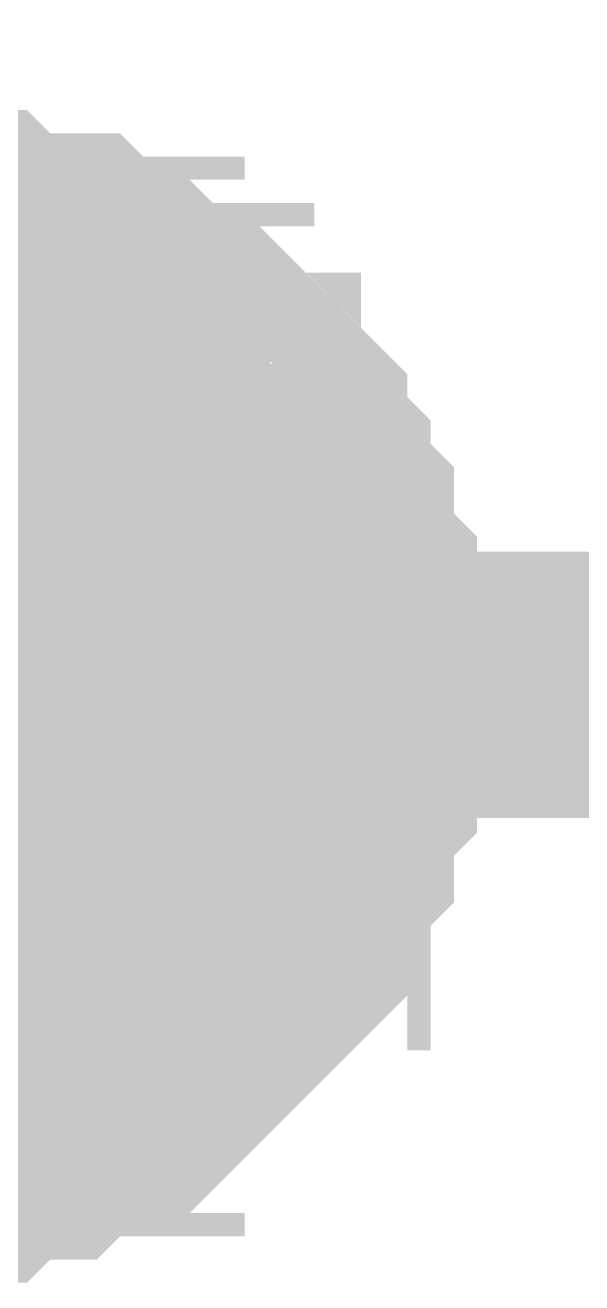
# Model space of a CAD drawing. Header units: inches. Extents: x 0 to 841, y 0 to 594.
# Drawn here: x 732.669 to 733.294, y 401.817 to 403.231 of the extents above; entities that cross this region are included whole.
import ezdxf

# ---------------------------------------------------------------- set-up
doc = ezdxf.new("R2010")
doc.units = ezdxf.units.IN
doc.layers.add('Sheet', color=255, linetype='Continuous')

msp = doc.modelspace()

# ---------------------------------------------------------------- linework, layer by layer
at = {"layer": 'Sheet'}
for points in [[(735.0127, 402.4891, 0.2997, 0.2997, 0), (732.5041, 402.4891, 0.2997, 0.2997, 0), (722.5221, 402.4891, 0.2997, 0.2997, 0), (712.5139, 402.4891, 0.2997, 0.2997, 0), (702.5057, 402.4891, 0.2997, 0.2997, 0), (692.5237, 402.4891, 0.2997, 0.2997, 0), (677.5245, 402.4891, 0.2997, 0.2997, 0), (677.5245, 407.48, 0.2997, 0.2997, 0), (670.0249, 407.48, 0.2997, 0.2997, 0)], [(732.5041, 402.9856, 0.2997, 0.2997, 0), (732.5302, 402.9856, 0.2997, 0.2997, 0), (732.5564, 402.9856, 0.2997, 0.2997, 0), (732.5825, 402.9856, 0.2997, 0.2997, 0), (732.6086, 402.9856, 0.2997, 0.2997, 0), (732.6348, 402.9594, 0.2997, 0.2997, 0), (732.6609, 402.9594, 0.2997, 0.2997, 0), (732.687, 402.9594, 0.2997, 0.2997, 0), (732.7131, 402.9594, 0.2997, 0.2997, 0), (732.7393, 402.9333, 0.2997, 0.2997, 0), (732.7654, 402.9333, 0.2997, 0.2997, 0), (732.7654, 402.9072, 0.2997, 0.2997, 0), (732.7915, 402.9072, 0.2997, 0.2997, 0), (732.8177, 402.881, 0.2997, 0.2997, 0), (732.8438, 402.881, 0.2997, 0.2997, 0), (732.8438, 402.8549, 0.2997, 0.2997, 0), (732.8699, 402.8549, 0.2997, 0.2997, 0), (732.8961, 402.8288, 0.2997, 0.2997, 0), (732.8961, 402.8027, 0.2997, 0.2997, 0), (732.9222, 402.8027, 0.2997, 0.2997, 0), (732.9483, 402.7765, 0.2997, 0.2997, 0), (732.9483, 402.7504, 0.2997, 0.2997, 0), (732.9745, 402.7243, 0.2997, 0.2997, 0), (732.9745, 402.6981, 0.2997, 0.2997, 0), (732.9745, 402.6981, 0.2997, 0.2997, 0), (733.0006, 402.672, 0.2997, 0.2997, 0), (733.0006, 402.6459, 0.2997, 0.2997, 0), (733.0006, 402.6197, 0.2997, 0.2997, 0), (733.0267, 402.5936, 0.2997, 0.2997, 0), (733.0267, 402.5675, 0.2997, 0.2997, 0), (733.0267, 402.5414, 0.2997, 0.2997, 0), (733.0267, 402.5152, 0.2997, 0.2997, 0), (733.0267, 402.4891, 0.2997, 0.2997, 0)], [(732.5041, 402.9856, 0.2997, 0.2997, 0), (732.5302, 402.9856, 0.2997, 0.2997, 0), (732.5564, 402.9856, 0.2997, 0.2997, 0), (732.5825, 402.9856, 0.2997, 0.2997, 0), (732.6086, 402.9856, 0.2997, 0.2997, 0), (732.6348, 402.9594, 0.2997, 0.2997, 0), (732.6609, 402.9594, 0.2997, 0.2997, 0), (732.687, 402.9594, 0.2997, 0.2997, 0), (732.7131, 402.9594, 0.2997, 0.2997, 0), (732.7393, 402.9333, 0.2997, 0.2997, 0), (732.7654, 402.9333, 0.2997, 0.2997, 0), (732.7654, 402.9072, 0.2997, 0.2997, 0), (732.7915, 402.9072, 0.2997, 0.2997, 0), (732.8177, 402.881, 0.2997, 0.2997, 0), (732.8438, 402.881, 0.2997, 0.2997, 0), (732.8438, 402.8549, 0.2997, 0.2997, 0), (732.8699, 402.8549, 0.2997, 0.2997, 0), (732.8961, 402.8288, 0.2997, 0.2997, 0), (732.8961, 402.8027, 0.2997, 0.2997, 0), (732.9222, 402.8027, 0.2997, 0.2997, 0), (732.9483, 402.7765, 0.2997, 0.2997, 0), (732.9483, 402.7504, 0.2997, 0.2997, 0), (732.9745, 402.7243, 0.2997, 0.2997, 0), (732.9745, 402.6981, 0.2997, 0.2997, 0), (732.9745, 402.6981, 0.2997, 0.2997, 0), (733.0006, 402.672, 0.2997, 0.2997, 0), (733.0006, 402.6459, 0.2997, 0.2997, 0), (733.0006, 402.6197, 0.2997, 0.2997, 0), (733.0267, 402.5936, 0.2997, 0.2997, 0), (733.0267, 402.5675, 0.2997, 0.2997, 0), (733.0267, 402.5414, 0.2997, 0.2997, 0), (733.0267, 402.5152, 0.2997, 0.2997, 0), (733.0267, 402.4891, 0.2997, 0.2997, 0)], [(732.5041, 402.9856, 0.2997, 0.2997, 0), (732.5302, 402.9856, 0.2997, 0.2997, 0), (732.5564, 402.9856, 0.2997, 0.2997, 0), (732.5825, 402.9856, 0.2997, 0.2997, 0), (732.6086, 402.9856, 0.2997, 0.2997, 0), (732.6348, 402.9594, 0.2997, 0.2997, 0), (732.6609, 402.9594, 0.2997, 0.2997, 0), (732.687, 402.9594, 0.2997, 0.2997, 0), (732.7131, 402.9594, 0.2997, 0.2997, 0), (732.7393, 402.9333, 0.2997, 0.2997, 0), (732.7654, 402.9333, 0.2997, 0.2997, 0), (732.7654, 402.9072, 0.2997, 0.2997, 0), (732.7915, 402.9072, 0.2997, 0.2997, 0), (732.8177, 402.881, 0.2997, 0.2997, 0), (732.8438, 402.881, 0.2997, 0.2997, 0), (732.8438, 402.8549, 0.2997, 0.2997, 0), (732.8699, 402.8549, 0.2997, 0.2997, 0), (732.8961, 402.8288, 0.2997, 0.2997, 0), (732.8961, 402.8027, 0.2997, 0.2997, 0), (732.9222, 402.8027, 0.2997, 0.2997, 0), (732.9483, 402.7765, 0.2997, 0.2997, 0), (732.9483, 402.7504, 0.2997, 0.2997, 0), (732.9745, 402.7243, 0.2997, 0.2997, 0), (732.9745, 402.6981, 0.2997, 0.2997, 0), (732.9745, 402.6981, 0.2997, 0.2997, 0), (733.0006, 402.672, 0.2997, 0.2997, 0), (733.0006, 402.6459, 0.2997, 0.2997, 0), (733.0006, 402.6197, 0.2997, 0.2997, 0), (733.0267, 402.5936, 0.2997, 0.2997, 0), (733.0267, 402.5675, 0.2997, 0.2997, 0), (733.0267, 402.5414, 0.2997, 0.2997, 0), (733.0267, 402.5152, 0.2997, 0.2997, 0), (733.0267, 402.4891, 0.2997, 0.2997, 0)], [(732.5041, 402.9856, 0.2997, 0.2997, 0), (732.5302, 402.9856, 0.2997, 0.2997, 0), (732.5564, 402.9856, 0.2997, 0.2997, 0), (732.5825, 402.9856, 0.2997, 0.2997, 0), (732.6086, 402.9856, 0.2997, 0.2997, 0), (732.6348, 402.9594, 0.2997, 0.2997, 0), (732.6609, 402.9594, 0.2997, 0.2997, 0), (732.687, 402.9594, 0.2997, 0.2997, 0), (732.7131, 402.9594, 0.2997, 0.2997, 0), (732.7393, 402.9333, 0.2997, 0.2997, 0), (732.7654, 402.9333, 0.2997, 0.2997, 0), (732.7654, 402.9072, 0.2997, 0.2997, 0), (732.7915, 402.9072, 0.2997, 0.2997, 0), (732.8177, 402.881, 0.2997, 0.2997, 0), (732.8438, 402.881, 0.2997, 0.2997, 0), (732.8438, 402.8549, 0.2997, 0.2997, 0), (732.8699, 402.8549, 0.2997, 0.2997, 0), (732.8961, 402.8288, 0.2997, 0.2997, 0), (732.8961, 402.8027, 0.2997, 0.2997, 0), (732.9222, 402.8027, 0.2997, 0.2997, 0), (732.9483, 402.7765, 0.2997, 0.2997, 0), (732.9483, 402.7504, 0.2997, 0.2997, 0), (732.9745, 402.7243, 0.2997, 0.2997, 0), (732.9745, 402.6981, 0.2997, 0.2997, 0), (732.9745, 402.6981, 0.2997, 0.2997, 0), (733.0006, 402.672, 0.2997, 0.2997, 0), (733.0006, 402.6459, 0.2997, 0.2997, 0), (733.0006, 402.6197, 0.2997, 0.2997, 0), (733.0267, 402.5936, 0.2997, 0.2997, 0), (733.0267, 402.5675, 0.2997, 0.2997, 0), (733.0267, 402.5414, 0.2997, 0.2997, 0), (733.0267, 402.5152, 0.2997, 0.2997, 0), (733.0267, 402.4891, 0.2997, 0.2997, 0)], [(732.5041, 402.9856, 0.2997, 0.2997, 0), (732.5302, 402.9856, 0.2997, 0.2997, 0), (732.5564, 402.9856, 0.2997, 0.2997, 0), (732.5825, 402.9856, 0.2997, 0.2997, 0), (732.6086, 402.9856, 0.2997, 0.2997, 0), (732.6348, 402.9594, 0.2997, 0.2997, 0), (732.6609, 402.9594, 0.2997, 0.2997, 0), (732.687, 402.9594, 0.2997, 0.2997, 0), (732.7131, 402.9594, 0.2997, 0.2997, 0), (732.7393, 402.9333, 0.2997, 0.2997, 0), (732.7654, 402.9333, 0.2997, 0.2997, 0), (732.7654, 402.9072, 0.2997, 0.2997, 0), (732.7915, 402.9072, 0.2997, 0.2997, 0), (732.8177, 402.881, 0.2997, 0.2997, 0), (732.8438, 402.881, 0.2997, 0.2997, 0), (732.8438, 402.8549, 0.2997, 0.2997, 0), (732.8699, 402.8549, 0.2997, 0.2997, 0), (732.8961, 402.8288, 0.2997, 0.2997, 0), (732.8961, 402.8027, 0.2997, 0.2997, 0), (732.9222, 402.8027, 0.2997, 0.2997, 0), (732.9483, 402.7765, 0.2997, 0.2997, 0), (732.9483, 402.7504, 0.2997, 0.2997, 0), (732.9745, 402.7243, 0.2997, 0.2997, 0), (732.9745, 402.6981, 0.2997, 0.2997, 0), (732.9745, 402.6981, 0.2997, 0.2997, 0), (733.0006, 402.672, 0.2997, 0.2997, 0), (733.0006, 402.6459, 0.2997, 0.2997, 0), (733.0006, 402.6197, 0.2997, 0.2997, 0), (733.0267, 402.5936, 0.2997, 0.2997, 0), (733.0267, 402.5675, 0.2997, 0.2997, 0), (733.0267, 402.5414, 0.2997, 0.2997, 0), (733.0267, 402.5152, 0.2997, 0.2997, 0), (733.0267, 402.4891, 0.2997, 0.2997, 0)], [(732.6086, 402.9856, 0.0991, 0.0991, 0), (732.6348, 402.9594, 0.0991, 0.0991, 0), (732.6609, 402.9594, 0.0991, 0.0991, 0), (732.687, 402.9594, 0.0991, 0.0991, 0), (732.7131, 402.9594, 0.0991, 0.0991, 0), (732.7393, 402.9333, 0.0991, 0.0991, 0), (732.7654, 402.9333, 0.0991, 0.0991, 0), (732.7654, 402.9072, 0.0991, 0.0991, 0), (732.7915, 402.9072, 0.0991, 0.0991, 0), (732.8177, 402.881, 0.0991, 0.0991, 0), (732.8438, 402.881, 0.0991, 0.0991, 0), (732.8438, 402.8549, 0.0991, 0.0991, 0), (732.8699, 402.8549, 0.0991, 0.0991, 0), (732.8961, 402.8288, 0.0991, 0.0991, 0), (732.8961, 402.8027, 0.0991, 0.0991, 0), (732.9222, 402.8027, 0.0991, 0.0991, 0), (732.9483, 402.7765, 0.0991, 0.0991, 0), (732.9483, 402.7504, 0.0991, 0.0991, 0), (732.9745, 402.7243, 0.0991, 0.0991, 0), (732.9745, 402.6981, 0.0991, 0.0991, 0), (732.9745, 402.6981, 0.0991, 0.0991, 0), (733.0006, 402.672, 0.0991, 0.0991, 0), (733.0006, 402.6459, 0.0991, 0.0991, 0), (733.0006, 402.6197, 0.0991, 0.0991, 0), (733.0267, 402.5936, 0.0991, 0.0991, 0), (733.0267, 402.5675, 0.0991, 0.0991, 0), (733.0267, 402.5414, 0.0991, 0.0991, 0), (733.0267, 402.5152, 0.0991, 0.0991, 0), (733.0267, 402.4891, 0.0991, 0.0991, 0)], [(732.6086, 402.9856, 0.0991, 0.0991, 0), (732.6348, 402.9594, 0.0991, 0.0991, 0), (732.6609, 402.9594, 0.0991, 0.0991, 0), (732.687, 402.9594, 0.0991, 0.0991, 0), (732.7131, 402.9594, 0.0991, 0.0991, 0), (732.7393, 402.9333, 0.0991, 0.0991, 0), (732.7654, 402.9333, 0.0991, 0.0991, 0), (732.7654, 402.9072, 0.0991, 0.0991, 0), (732.7915, 402.9072, 0.0991, 0.0991, 0), (732.8177, 402.881, 0.0991, 0.0991, 0), (732.8438, 402.881, 0.0991, 0.0991, 0), (732.8438, 402.8549, 0.0991, 0.0991, 0), (732.8699, 402.8549, 0.0991, 0.0991, 0), (732.8961, 402.8288, 0.0991, 0.0991, 0), (732.8961, 402.8027, 0.0991, 0.0991, 0), (732.9222, 402.8027, 0.0991, 0.0991, 0), (732.9483, 402.7765, 0.0991, 0.0991, 0), (732.9483, 402.7504, 0.0991, 0.0991, 0), (732.9745, 402.7243, 0.0991, 0.0991, 0), (732.9745, 402.6981, 0.0991, 0.0991, 0), (732.9745, 402.6981, 0.0991, 0.0991, 0), (733.0006, 402.672, 0.0991, 0.0991, 0), (733.0006, 402.6459, 0.0991, 0.0991, 0), (733.0006, 402.6197, 0.0991, 0.0991, 0), (733.0267, 402.5936, 0.0991, 0.0991, 0), (733.0267, 402.5675, 0.0991, 0.0991, 0), (733.0267, 402.5414, 0.0991, 0.0991, 0), (733.0267, 402.5152, 0.0991, 0.0991, 0), (733.0267, 402.4891, 0.0991, 0.0991, 0)], [(732.6086, 402.9856, 0.0991, 0.0991, 0), (732.6348, 402.9594, 0.0991, 0.0991, 0), (732.6609, 402.9594, 0.0991, 0.0991, 0), (732.687, 402.9594, 0.0991, 0.0991, 0), (732.7131, 402.9594, 0.0991, 0.0991, 0), (732.7393, 402.9333, 0.0991, 0.0991, 0), (732.7654, 402.9333, 0.0991, 0.0991, 0), (732.7654, 402.9072, 0.0991, 0.0991, 0), (732.7915, 402.9072, 0.0991, 0.0991, 0), (732.8177, 402.881, 0.0991, 0.0991, 0), (732.8438, 402.881, 0.0991, 0.0991, 0), (732.8438, 402.8549, 0.0991, 0.0991, 0), (732.8699, 402.8549, 0.0991, 0.0991, 0), (732.8961, 402.8288, 0.0991, 0.0991, 0), (732.8961, 402.8027, 0.0991, 0.0991, 0), (732.9222, 402.8027, 0.0991, 0.0991, 0), (732.9483, 402.7765, 0.0991, 0.0991, 0), (732.9483, 402.7504, 0.0991, 0.0991, 0), (732.9745, 402.7243, 0.0991, 0.0991, 0), (732.9745, 402.6981, 0.0991, 0.0991, 0), (732.9745, 402.6981, 0.0991, 0.0991, 0), (733.0006, 402.672, 0.0991, 0.0991, 0), (733.0006, 402.6459, 0.0991, 0.0991, 0), (733.0006, 402.6197, 0.0991, 0.0991, 0), (733.0267, 402.5936, 0.0991, 0.0991, 0), (733.0267, 402.5675, 0.0991, 0.0991, 0), (733.0267, 402.5414, 0.0991, 0.0991, 0), (733.0267, 402.5152, 0.0991, 0.0991, 0), (733.0267, 402.4891, 0.0991, 0.0991, 0)], [(732.6086, 402.9856, 0.0991, 0.0991, 0), (732.6348, 402.9594, 0.0991, 0.0991, 0), (732.6609, 402.9594, 0.0991, 0.0991, 0), (732.687, 402.9594, 0.0991, 0.0991, 0), (732.7131, 402.9594, 0.0991, 0.0991, 0), (732.7393, 402.9333, 0.0991, 0.0991, 0), (732.7654, 402.9333, 0.0991, 0.0991, 0), (732.7654, 402.9072, 0.0991, 0.0991, 0), (732.7915, 402.9072, 0.0991, 0.0991, 0), (732.8177, 402.881, 0.0991, 0.0991, 0), (732.8438, 402.881, 0.0991, 0.0991, 0), (732.8438, 402.8549, 0.0991, 0.0991, 0), (732.8699, 402.8549, 0.0991, 0.0991, 0), (732.8961, 402.8288, 0.0991, 0.0991, 0), (732.8961, 402.8027, 0.0991, 0.0991, 0), (732.9222, 402.8027, 0.0991, 0.0991, 0), (732.9483, 402.7765, 0.0991, 0.0991, 0), (732.9483, 402.7504, 0.0991, 0.0991, 0), (732.9745, 402.7243, 0.0991, 0.0991, 0), (732.9745, 402.6981, 0.0991, 0.0991, 0), (732.9745, 402.6981, 0.0991, 0.0991, 0), (733.0006, 402.672, 0.0991, 0.0991, 0), (733.0006, 402.6459, 0.0991, 0.0991, 0), (733.0006, 402.6197, 0.0991, 0.0991, 0), (733.0267, 402.5936, 0.0991, 0.0991, 0), (733.0267, 402.5675, 0.0991, 0.0991, 0), (733.0267, 402.5414, 0.0991, 0.0991, 0), (733.0267, 402.5152, 0.0991, 0.0991, 0), (733.0267, 402.4891, 0.0991, 0.0991, 0)], [(732.6086, 402.9856, 0.0991, 0.0991, 0), (732.6348, 402.9594, 0.0991, 0.0991, 0), (732.6609, 402.9594, 0.0991, 0.0991, 0), (732.687, 402.9594, 0.0991, 0.0991, 0), (732.7131, 402.9594, 0.0991, 0.0991, 0), (732.7393, 402.9333, 0.0991, 0.0991, 0), (732.7654, 402.9333, 0.0991, 0.0991, 0), (732.7654, 402.9072, 0.0991, 0.0991, 0), (732.7915, 402.9072, 0.0991, 0.0991, 0), (732.8177, 402.881, 0.0991, 0.0991, 0), (732.8438, 402.881, 0.0991, 0.0991, 0), (732.8438, 402.8549, 0.0991, 0.0991, 0), (732.8699, 402.8549, 0.0991, 0.0991, 0), (732.8961, 402.8288, 0.0991, 0.0991, 0), (732.8961, 402.8027, 0.0991, 0.0991, 0), (732.9222, 402.8027, 0.0991, 0.0991, 0), (732.9483, 402.7765, 0.0991, 0.0991, 0), (732.9483, 402.7504, 0.0991, 0.0991, 0), (732.9745, 402.7243, 0.0991, 0.0991, 0), (732.9745, 402.6981, 0.0991, 0.0991, 0), (732.9745, 402.6981, 0.0991, 0.0991, 0), (733.0006, 402.672, 0.0991, 0.0991, 0), (733.0006, 402.6459, 0.0991, 0.0991, 0), (733.0006, 402.6197, 0.0991, 0.0991, 0), (733.0267, 402.5936, 0.0991, 0.0991, 0), (733.0267, 402.5675, 0.0991, 0.0991, 0), (733.0267, 402.5414, 0.0991, 0.0991, 0), (733.0267, 402.5152, 0.0991, 0.0991, 0), (733.0267, 402.4891, 0.0991, 0.0991, 0)], [(733.0267, 402.4891, 0.2997, 0.2997, 0), (733.0267, 402.463, 0.2997, 0.2997, 0), (733.0267, 402.4368, 0.2997, 0.2997, 0), (733.0267, 402.4107, 0.2997, 0.2997, 0), (733.0267, 402.3846, 0.2997, 0.2997, 0), (733.0006, 402.3584, 0.2997, 0.2997, 0), (733.0006, 402.3323, 0.2997, 0.2997, 0), (733.0006, 402.3062, 0.2997, 0.2997, 0), (732.9745, 402.28, 0.2997, 0.2997, 0), (732.9745, 402.2539, 0.2997, 0.2997, 0), (732.9745, 402.2278, 0.2997, 0.2997, 0), (732.9483, 402.2278, 0.2997, 0.2997, 0), (732.9483, 402.2017, 0.2997, 0.2997, 0), (732.9222, 402.1755, 0.2997, 0.2997, 0), (732.8961, 402.1494, 0.2997, 0.2997, 0), (732.8961, 402.1494, 0.2997, 0.2997, 0), (732.8699, 402.1233, 0.2997, 0.2997, 0), (732.8438, 402.0971, 0.2997, 0.2997, 0), (732.8438, 402.0971, 0.2997, 0.2997, 0), (732.8177, 402.071, 0.2997, 0.2997, 0), (732.7915, 402.0449, 0.2997, 0.2997, 0), (732.7654, 402.0449, 0.2997, 0.2997, 0), (732.7654, 402.0187, 0.2997, 0.2997, 0), (732.7393, 402.0187, 0.2997, 0.2997, 0), (732.7131, 402.0187, 0.2997, 0.2997, 0), (732.687, 401.9926, 0.2997, 0.2997, 0), (732.6609, 401.9926, 0.2997, 0.2997, 0), (732.6348, 401.9926, 0.2997, 0.2997, 0), (732.6086, 401.9665, 0.2997, 0.2997, 0), (732.5825, 401.9665, 0.2997, 0.2997, 0), (732.5564, 401.9665, 0.2997, 0.2997, 0), (732.5302, 401.9665, 0.2997, 0.2997, 0), (732.5041, 401.9665, 0.2997, 0.2997, 0)], [(733.0267, 402.4891, 0.2997, 0.2997, 0), (733.0267, 402.463, 0.2997, 0.2997, 0), (733.0267, 402.4368, 0.2997, 0.2997, 0), (733.0267, 402.4107, 0.2997, 0.2997, 0), (733.0267, 402.3846, 0.2997, 0.2997, 0), (733.0006, 402.3584, 0.2997, 0.2997, 0), (733.0006, 402.3323, 0.2997, 0.2997, 0), (733.0006, 402.3062, 0.2997, 0.2997, 0), (732.9745, 402.28, 0.2997, 0.2997, 0), (732.9745, 402.2539, 0.2997, 0.2997, 0), (732.9745, 402.2278, 0.2997, 0.2997, 0), (732.9483, 402.2278, 0.2997, 0.2997, 0), (732.9483, 402.2017, 0.2997, 0.2997, 0), (732.9222, 402.1755, 0.2997, 0.2997, 0), (732.8961, 402.1494, 0.2997, 0.2997, 0), (732.8961, 402.1494, 0.2997, 0.2997, 0), (732.8699, 402.1233, 0.2997, 0.2997, 0), (732.8438, 402.0971, 0.2997, 0.2997, 0), (732.8438, 402.0971, 0.2997, 0.2997, 0), (732.8177, 402.071, 0.2997, 0.2997, 0), (732.7915, 402.0449, 0.2997, 0.2997, 0), (732.7654, 402.0449, 0.2997, 0.2997, 0), (732.7654, 402.0187, 0.2997, 0.2997, 0), (732.7393, 402.0187, 0.2997, 0.2997, 0), (732.7131, 402.0187, 0.2997, 0.2997, 0), (732.687, 401.9926, 0.2997, 0.2997, 0), (732.6609, 401.9926, 0.2997, 0.2997, 0), (732.6348, 401.9926, 0.2997, 0.2997, 0), (732.6086, 401.9665, 0.2997, 0.2997, 0), (732.5825, 401.9665, 0.2997, 0.2997, 0), (732.5564, 401.9665, 0.2997, 0.2997, 0), (732.5302, 401.9665, 0.2997, 0.2997, 0), (732.5041, 401.9665, 0.2997, 0.2997, 0)], [(733.0267, 402.4891, 0.2997, 0.2997, 0), (733.0267, 402.463, 0.2997, 0.2997, 0), (733.0267, 402.4368, 0.2997, 0.2997, 0), (733.0267, 402.4107, 0.2997, 0.2997, 0), (733.0267, 402.3846, 0.2997, 0.2997, 0), (733.0006, 402.3584, 0.2997, 0.2997, 0), (733.0006, 402.3323, 0.2997, 0.2997, 0), (733.0006, 402.3062, 0.2997, 0.2997, 0), (732.9745, 402.28, 0.2997, 0.2997, 0), (732.9745, 402.2539, 0.2997, 0.2997, 0), (732.9745, 402.2278, 0.2997, 0.2997, 0), (732.9483, 402.2278, 0.2997, 0.2997, 0), (732.9483, 402.2017, 0.2997, 0.2997, 0), (732.9222, 402.1755, 0.2997, 0.2997, 0), (732.8961, 402.1494, 0.2997, 0.2997, 0), (732.8961, 402.1494, 0.2997, 0.2997, 0), (732.8699, 402.1233, 0.2997, 0.2997, 0), (732.8438, 402.0971, 0.2997, 0.2997, 0), (732.8438, 402.0971, 0.2997, 0.2997, 0), (732.8177, 402.071, 0.2997, 0.2997, 0), (732.7915, 402.0449, 0.2997, 0.2997, 0), (732.7654, 402.0449, 0.2997, 0.2997, 0), (732.7654, 402.0187, 0.2997, 0.2997, 0), (732.7393, 402.0187, 0.2997, 0.2997, 0), (732.7131, 402.0187, 0.2997, 0.2997, 0), (732.687, 401.9926, 0.2997, 0.2997, 0), (732.6609, 401.9926, 0.2997, 0.2997, 0), (732.6348, 401.9926, 0.2997, 0.2997, 0), (732.6086, 401.9665, 0.2997, 0.2997, 0), (732.5825, 401.9665, 0.2997, 0.2997, 0), (732.5564, 401.9665, 0.2997, 0.2997, 0), (732.5302, 401.9665, 0.2997, 0.2997, 0), (732.5041, 401.9665, 0.2997, 0.2997, 0)], [(733.0267, 402.4891, 0.2997, 0.2997, 0), (733.0267, 402.463, 0.2997, 0.2997, 0), (733.0267, 402.4368, 0.2997, 0.2997, 0), (733.0267, 402.4107, 0.2997, 0.2997, 0), (733.0267, 402.3846, 0.2997, 0.2997, 0), (733.0006, 402.3584, 0.2997, 0.2997, 0), (733.0006, 402.3323, 0.2997, 0.2997, 0), (733.0006, 402.3062, 0.2997, 0.2997, 0), (732.9745, 402.28, 0.2997, 0.2997, 0), (732.9745, 402.2539, 0.2997, 0.2997, 0), (732.9745, 402.2278, 0.2997, 0.2997, 0), (732.9483, 402.2278, 0.2997, 0.2997, 0), (732.9483, 402.2017, 0.2997, 0.2997, 0), (732.9222, 402.1755, 0.2997, 0.2997, 0), (732.8961, 402.1494, 0.2997, 0.2997, 0), (732.8961, 402.1494, 0.2997, 0.2997, 0), (732.8699, 402.1233, 0.2997, 0.2997, 0), (732.8438, 402.0971, 0.2997, 0.2997, 0), (732.8438, 402.0971, 0.2997, 0.2997, 0), (732.8177, 402.071, 0.2997, 0.2997, 0), (732.7915, 402.0449, 0.2997, 0.2997, 0), (732.7654, 402.0449, 0.2997, 0.2997, 0), (732.7654, 402.0187, 0.2997, 0.2997, 0), (732.7393, 402.0187, 0.2997, 0.2997, 0), (732.7131, 402.0187, 0.2997, 0.2997, 0), (732.687, 401.9926, 0.2997, 0.2997, 0), (732.6609, 401.9926, 0.2997, 0.2997, 0), (732.6348, 401.9926, 0.2997, 0.2997, 0), (732.6086, 401.9665, 0.2997, 0.2997, 0), (732.5825, 401.9665, 0.2997, 0.2997, 0), (732.5564, 401.9665, 0.2997, 0.2997, 0), (732.5302, 401.9665, 0.2997, 0.2997, 0), (732.5041, 401.9665, 0.2997, 0.2997, 0)], [(733.0267, 402.4891, 0.2997, 0.2997, 0), (733.0267, 402.463, 0.2997, 0.2997, 0), (733.0267, 402.4368, 0.2997, 0.2997, 0), (733.0267, 402.4107, 0.2997, 0.2997, 0), (733.0267, 402.3846, 0.2997, 0.2997, 0), (733.0006, 402.3584, 0.2997, 0.2997, 0), (733.0006, 402.3323, 0.2997, 0.2997, 0), (733.0006, 402.3062, 0.2997, 0.2997, 0), (732.9745, 402.28, 0.2997, 0.2997, 0), (732.9745, 402.2539, 0.2997, 0.2997, 0), (732.9745, 402.2278, 0.2997, 0.2997, 0), (732.9483, 402.2278, 0.2997, 0.2997, 0), (732.9483, 402.2017, 0.2997, 0.2997, 0), (732.9222, 402.1755, 0.2997, 0.2997, 0), (732.8961, 402.1494, 0.2997, 0.2997, 0), (732.8961, 402.1494, 0.2997, 0.2997, 0), (732.8699, 402.1233, 0.2997, 0.2997, 0), (732.8438, 402.0971, 0.2997, 0.2997, 0), (732.8438, 402.0971, 0.2997, 0.2997, 0), (732.8177, 402.071, 0.2997, 0.2997, 0), (732.7915, 402.0449, 0.2997, 0.2997, 0), (732.7654, 402.0449, 0.2997, 0.2997, 0), (732.7654, 402.0187, 0.2997, 0.2997, 0), (732.7393, 402.0187, 0.2997, 0.2997, 0), (732.7131, 402.0187, 0.2997, 0.2997, 0), (732.687, 401.9926, 0.2997, 0.2997, 0), (732.6609, 401.9926, 0.2997, 0.2997, 0), (732.6348, 401.9926, 0.2997, 0.2997, 0), (732.6086, 401.9665, 0.2997, 0.2997, 0), (732.5825, 401.9665, 0.2997, 0.2997, 0), (732.5564, 401.9665, 0.2997, 0.2997, 0), (732.5302, 401.9665, 0.2997, 0.2997, 0), (732.5041, 401.9665, 0.2997, 0.2997, 0)], [(733.0267, 402.4891, 0.2997, 0.2997, 0), (733.0267, 402.4891, 0.2997, 0.2997, 0), (733.0267, 402.4891, 0.2997, 0.2997, 0), (733.0267, 402.4891, 0.2997, 0.2997, 0), (733.0267, 402.4891, 0.2997, 0.2997, 0), (733.0267, 402.4891, 0.2997, 0.2997, 0), (733.0267, 402.4891, 0.2997, 0.2997, 0), (733.0267, 402.4891, 0.2997, 0.2997, 0), (733.0267, 402.4891, 0.2997, 0.2997, 0), (733.0267, 402.4891, 0.2997, 0.2997, 0), (733.0267, 402.4891, 0.2997, 0.2997, 0), (733.0267, 402.4891, 0.2997, 0.2997, 0), (733.0267, 402.4891, 0.2997, 0.2997, 0), (733.0267, 402.4891, 0.2997, 0.2997, 0), (733.0267, 402.4891, 0.2997, 0.2997, 0), (733.0267, 402.4891, 0.2997, 0.2997, 0), (733.0267, 402.4891, 0.2997, 0.2997, 0), (733.0267, 402.4891, 0.2997, 0.2997, 0), (733.0267, 402.4891, 0.2997, 0.2997, 0), (733.0267, 402.4891, 0.2997, 0.2997, 0), (733.0267, 402.4891, 0.2997, 0.2997, 0), (733.0267, 402.4891, 0.2997, 0.2997, 0), (733.0267, 402.4891, 0.2997, 0.2997, 0), (733.0267, 402.4891, 0.2997, 0.2997, 0), (733.0267, 402.4891, 0.2997, 0.2997, 0), (733.0267, 402.4891, 0.2997, 0.2997, 0), (733.0267, 402.4891, 0.2997, 0.2997, 0), (733.0267, 402.4891, 0.2997, 0.2997, 0), (733.0267, 402.4891, 0.2997, 0.2997, 0), (733.0267, 402.4891, 0.2997, 0.2997, 0), (733.0267, 402.4891, 0.2997, 0.2997, 0), (733.0267, 402.4891, 0.2997, 0.2997, 0), (733.0267, 402.4891, 0.2997, 0.2997, 0)], [(733.0267, 402.4891, 0.2997, 0.2997, 0), (733.0267, 402.4891, 0.2997, 0.2997, 0)], [(733.0267, 402.4891, 0.2997, 0.2997, 0), (733.0267, 402.4891, 0.2997, 0.2997, 0), (733.0267, 402.4891, 0.2997, 0.2997, 0), (733.0267, 402.4891, 0.2997, 0.2997, 0), (733.0267, 402.4891, 0.2997, 0.2997, 0), (733.0267, 402.4891, 0.2997, 0.2997, 0), (733.0267, 402.4891, 0.2997, 0.2997, 0), (733.0267, 402.4891, 0.2997, 0.2997, 0), (733.0267, 402.4891, 0.2997, 0.2997, 0), (733.0267, 402.4891, 0.2997, 0.2997, 0), (733.0267, 402.4891, 0.2997, 0.2997, 0), (733.0267, 402.4891, 0.2997, 0.2997, 0), (733.0267, 402.4891, 0.2997, 0.2997, 0), (733.0267, 402.4891, 0.2997, 0.2997, 0), (733.0267, 402.4891, 0.2997, 0.2997, 0), (733.0267, 402.4891, 0.2997, 0.2997, 0), (733.0267, 402.4891, 0.2997, 0.2997, 0), (733.0267, 402.4891, 0.2997, 0.2997, 0), (733.0267, 402.4891, 0.2997, 0.2997, 0), (733.0267, 402.4891, 0.2997, 0.2997, 0), (733.0267, 402.4891, 0.2997, 0.2997, 0), (733.0267, 402.4891, 0.2997, 0.2997, 0), (733.0267, 402.4891, 0.2997, 0.2997, 0), (733.0267, 402.4891, 0.2997, 0.2997, 0), (733.0267, 402.4891, 0.2997, 0.2997, 0), (733.0267, 402.4891, 0.2997, 0.2997, 0), (733.0267, 402.4891, 0.2997, 0.2997, 0), (733.0267, 402.4891, 0.2997, 0.2997, 0), (733.0267, 402.4891, 0.2997, 0.2997, 0), (733.0267, 402.4891, 0.2997, 0.2997, 0), (733.0267, 402.4891, 0.2997, 0.2997, 0), (733.0267, 402.4891, 0.2997, 0.2997, 0), (733.0267, 402.4891, 0.2997, 0.2997, 0)], [(733.0267, 402.4891, 0.2997, 0.2997, 0), (733.0267, 402.4891, 0.2997, 0.2997, 0)], [(733.0267, 402.4891, 0.2997, 0.2997, 0), (733.0267, 402.4891, 0.2997, 0.2997, 0), (733.0267, 402.4891, 0.2997, 0.2997, 0), (733.0267, 402.4891, 0.2997, 0.2997, 0), (733.0267, 402.4891, 0.2997, 0.2997, 0), (733.0267, 402.4891, 0.2997, 0.2997, 0), (733.0267, 402.4891, 0.2997, 0.2997, 0), (733.0267, 402.4891, 0.2997, 0.2997, 0), (733.0267, 402.4891, 0.2997, 0.2997, 0), (733.0267, 402.4891, 0.2997, 0.2997, 0), (733.0267, 402.4891, 0.2997, 0.2997, 0), (733.0267, 402.4891, 0.2997, 0.2997, 0), (733.0267, 402.4891, 0.2997, 0.2997, 0), (733.0267, 402.4891, 0.2997, 0.2997, 0), (733.0267, 402.4891, 0.2997, 0.2997, 0), (733.0267, 402.4891, 0.2997, 0.2997, 0), (733.0267, 402.4891, 0.2997, 0.2997, 0), (733.0267, 402.4891, 0.2997, 0.2997, 0), (733.0267, 402.4891, 0.2997, 0.2997, 0), (733.0267, 402.4891, 0.2997, 0.2997, 0), (733.0267, 402.4891, 0.2997, 0.2997, 0), (733.0267, 402.4891, 0.2997, 0.2997, 0), (733.0267, 402.4891, 0.2997, 0.2997, 0), (733.0267, 402.4891, 0.2997, 0.2997, 0), (733.0267, 402.4891, 0.2997, 0.2997, 0), (733.0267, 402.4891, 0.2997, 0.2997, 0), (733.0267, 402.4891, 0.2997, 0.2997, 0), (733.0267, 402.4891, 0.2997, 0.2997, 0), (733.0267, 402.4891, 0.2997, 0.2997, 0), (733.0267, 402.4891, 0.2997, 0.2997, 0), (733.0267, 402.4891, 0.2997, 0.2997, 0), (733.0267, 402.4891, 0.2997, 0.2997, 0), (733.0267, 402.4891, 0.2997, 0.2997, 0)], [(733.0267, 402.4891, 0.2997, 0.2997, 0), (733.0267, 402.4891, 0.2997, 0.2997, 0)], [(733.0267, 402.4891, 0.2997, 0.2997, 0), (733.0267, 402.4891, 0.2997, 0.2997, 0), (733.0267, 402.4891, 0.2997, 0.2997, 0), (733.0267, 402.4891, 0.2997, 0.2997, 0), (733.0267, 402.4891, 0.2997, 0.2997, 0), (733.0267, 402.4891, 0.2997, 0.2997, 0), (733.0267, 402.4891, 0.2997, 0.2997, 0), (733.0267, 402.4891, 0.2997, 0.2997, 0), (733.0267, 402.4891, 0.2997, 0.2997, 0), (733.0267, 402.4891, 0.2997, 0.2997, 0), (733.0267, 402.4891, 0.2997, 0.2997, 0), (733.0267, 402.4891, 0.2997, 0.2997, 0), (733.0267, 402.4891, 0.2997, 0.2997, 0), (733.0267, 402.4891, 0.2997, 0.2997, 0), (733.0267, 402.4891, 0.2997, 0.2997, 0), (733.0267, 402.4891, 0.2997, 0.2997, 0), (733.0267, 402.4891, 0.2997, 0.2997, 0), (733.0267, 402.4891, 0.2997, 0.2997, 0), (733.0267, 402.4891, 0.2997, 0.2997, 0), (733.0267, 402.4891, 0.2997, 0.2997, 0), (733.0267, 402.4891, 0.2997, 0.2997, 0), (733.0267, 402.4891, 0.2997, 0.2997, 0), (733.0267, 402.4891, 0.2997, 0.2997, 0), (733.0267, 402.4891, 0.2997, 0.2997, 0), (733.0267, 402.4891, 0.2997, 0.2997, 0), (733.0267, 402.4891, 0.2997, 0.2997, 0), (733.0267, 402.4891, 0.2997, 0.2997, 0), (733.0267, 402.4891, 0.2997, 0.2997, 0), (733.0267, 402.4891, 0.2997, 0.2997, 0), (733.0267, 402.4891, 0.2997, 0.2997, 0), (733.0267, 402.4891, 0.2997, 0.2997, 0), (733.0267, 402.4891, 0.2997, 0.2997, 0), (733.0267, 402.4891, 0.2997, 0.2997, 0)], [(733.0267, 402.4891, 0.2997, 0.2997, 0), (733.0267, 402.4891, 0.2997, 0.2997, 0)], [(733.0267, 402.4891, 0.2997, 0.2997, 0), (733.0267, 402.4891, 0.2997, 0.2997, 0), (733.0267, 402.4891, 0.2997, 0.2997, 0), (733.0267, 402.4891, 0.2997, 0.2997, 0), (733.0267, 402.4891, 0.2997, 0.2997, 0), (733.0267, 402.4891, 0.2997, 0.2997, 0), (733.0267, 402.4891, 0.2997, 0.2997, 0), (733.0267, 402.4891, 0.2997, 0.2997, 0), (733.0267, 402.4891, 0.2997, 0.2997, 0), (733.0267, 402.4891, 0.2997, 0.2997, 0), (733.0267, 402.4891, 0.2997, 0.2997, 0), (733.0267, 402.4891, 0.2997, 0.2997, 0), (733.0267, 402.4891, 0.2997, 0.2997, 0), (733.0267, 402.4891, 0.2997, 0.2997, 0), (733.0267, 402.4891, 0.2997, 0.2997, 0), (733.0267, 402.4891, 0.2997, 0.2997, 0), (733.0267, 402.4891, 0.2997, 0.2997, 0), (733.0267, 402.4891, 0.2997, 0.2997, 0), (733.0267, 402.4891, 0.2997, 0.2997, 0), (733.0267, 402.4891, 0.2997, 0.2997, 0), (733.0267, 402.4891, 0.2997, 0.2997, 0), (733.0267, 402.4891, 0.2997, 0.2997, 0), (733.0267, 402.4891, 0.2997, 0.2997, 0), (733.0267, 402.4891, 0.2997, 0.2997, 0), (733.0267, 402.4891, 0.2997, 0.2997, 0), (733.0267, 402.4891, 0.2997, 0.2997, 0), (733.0267, 402.4891, 0.2997, 0.2997, 0), (733.0267, 402.4891, 0.2997, 0.2997, 0), (733.0267, 402.4891, 0.2997, 0.2997, 0), (733.0267, 402.4891, 0.2997, 0.2997, 0), (733.0267, 402.4891, 0.2997, 0.2997, 0), (733.0267, 402.4891, 0.2997, 0.2997, 0), (733.0267, 402.4891, 0.2997, 0.2997, 0)], [(733.0267, 402.4891, 0.2997, 0.2997, 0), (733.0267, 402.4891, 0.2997, 0.2997, 0)], [(733.0267, 402.4891, 0.0991, 0.0991, 0), (733.0267, 402.463, 0.0991, 0.0991, 0), (733.0267, 402.4368, 0.0991, 0.0991, 0), (733.0267, 402.4107, 0.0991, 0.0991, 0), (733.0267, 402.3846, 0.0991, 0.0991, 0), (733.0006, 402.3584, 0.0991, 0.0991, 0), (733.0006, 402.3323, 0.0991, 0.0991, 0), (733.0006, 402.3062, 0.0991, 0.0991, 0), (732.9745, 402.28, 0.0991, 0.0991, 0), (732.9745, 402.2539, 0.0991, 0.0991, 0), (732.9745, 402.2278, 0.0991, 0.0991, 0), (732.9483, 402.2278, 0.0991, 0.0991, 0), (732.9483, 402.2017, 0.0991, 0.0991, 0), (732.9222, 402.1755, 0.0991, 0.0991, 0), (732.8961, 402.1494, 0.0991, 0.0991, 0), (732.8961, 402.1494, 0.0991, 0.0991, 0), (732.8699, 402.1233, 0.0991, 0.0991, 0), (732.8438, 402.0971, 0.0991, 0.0991, 0), (732.8438, 402.0971, 0.0991, 0.0991, 0), (732.8177, 402.071, 0.0991, 0.0991, 0), (732.7915, 402.0449, 0.0991, 0.0991, 0), (732.7654, 402.0449, 0.0991, 0.0991, 0), (732.7654, 402.0187, 0.0991, 0.0991, 0), (732.7393, 402.0187, 0.0991, 0.0991, 0), (732.7131, 402.0187, 0.0991, 0.0991, 0), (732.687, 401.9926, 0.0991, 0.0991, 0), (732.6609, 401.9926, 0.0991, 0.0991, 0), (732.6348, 401.9926, 0.0991, 0.0991, 0), (732.6086, 401.9665, 0.0991, 0.0991, 0)], [(733.0267, 402.4891, 0.0991, 0.0991, 0), (733.0267, 402.463, 0.0991, 0.0991, 0), (733.0267, 402.4368, 0.0991, 0.0991, 0), (733.0267, 402.4107, 0.0991, 0.0991, 0), (733.0267, 402.3846, 0.0991, 0.0991, 0), (733.0006, 402.3584, 0.0991, 0.0991, 0), (733.0006, 402.3323, 0.0991, 0.0991, 0), (733.0006, 402.3062, 0.0991, 0.0991, 0), (732.9745, 402.28, 0.0991, 0.0991, 0), (732.9745, 402.2539, 0.0991, 0.0991, 0), (732.9745, 402.2278, 0.0991, 0.0991, 0), (732.9483, 402.2278, 0.0991, 0.0991, 0), (732.9483, 402.2017, 0.0991, 0.0991, 0), (732.9222, 402.1755, 0.0991, 0.0991, 0), (732.8961, 402.1494, 0.0991, 0.0991, 0), (732.8961, 402.1494, 0.0991, 0.0991, 0), (732.8699, 402.1233, 0.0991, 0.0991, 0), (732.8438, 402.0971, 0.0991, 0.0991, 0), (732.8438, 402.0971, 0.0991, 0.0991, 0), (732.8177, 402.071, 0.0991, 0.0991, 0), (732.7915, 402.0449, 0.0991, 0.0991, 0), (732.7654, 402.0449, 0.0991, 0.0991, 0), (732.7654, 402.0187, 0.0991, 0.0991, 0), (732.7393, 402.0187, 0.0991, 0.0991, 0), (732.7131, 402.0187, 0.0991, 0.0991, 0), (732.687, 401.9926, 0.0991, 0.0991, 0), (732.6609, 401.9926, 0.0991, 0.0991, 0), (732.6348, 401.9926, 0.0991, 0.0991, 0), (732.6086, 401.9665, 0.0991, 0.0991, 0)], [(733.0267, 402.4891, 0.0991, 0.0991, 0), (733.0267, 402.463, 0.0991, 0.0991, 0), (733.0267, 402.4368, 0.0991, 0.0991, 0), (733.0267, 402.4107, 0.0991, 0.0991, 0), (733.0267, 402.3846, 0.0991, 0.0991, 0), (733.0006, 402.3584, 0.0991, 0.0991, 0), (733.0006, 402.3323, 0.0991, 0.0991, 0), (733.0006, 402.3062, 0.0991, 0.0991, 0), (732.9745, 402.28, 0.0991, 0.0991, 0), (732.9745, 402.2539, 0.0991, 0.0991, 0), (732.9745, 402.2278, 0.0991, 0.0991, 0), (732.9483, 402.2278, 0.0991, 0.0991, 0), (732.9483, 402.2017, 0.0991, 0.0991, 0), (732.9222, 402.1755, 0.0991, 0.0991, 0), (732.8961, 402.1494, 0.0991, 0.0991, 0), (732.8961, 402.1494, 0.0991, 0.0991, 0), (732.8699, 402.1233, 0.0991, 0.0991, 0), (732.8438, 402.0971, 0.0991, 0.0991, 0), (732.8438, 402.0971, 0.0991, 0.0991, 0), (732.8177, 402.071, 0.0991, 0.0991, 0), (732.7915, 402.0449, 0.0991, 0.0991, 0), (732.7654, 402.0449, 0.0991, 0.0991, 0), (732.7654, 402.0187, 0.0991, 0.0991, 0), (732.7393, 402.0187, 0.0991, 0.0991, 0), (732.7131, 402.0187, 0.0991, 0.0991, 0), (732.687, 401.9926, 0.0991, 0.0991, 0), (732.6609, 401.9926, 0.0991, 0.0991, 0), (732.6348, 401.9926, 0.0991, 0.0991, 0), (732.6086, 401.9665, 0.0991, 0.0991, 0)], [(733.0267, 402.4891, 0.0991, 0.0991, 0), (733.0267, 402.463, 0.0991, 0.0991, 0), (733.0267, 402.4368, 0.0991, 0.0991, 0), (733.0267, 402.4107, 0.0991, 0.0991, 0), (733.0267, 402.3846, 0.0991, 0.0991, 0), (733.0006, 402.3584, 0.0991, 0.0991, 0), (733.0006, 402.3323, 0.0991, 0.0991, 0), (733.0006, 402.3062, 0.0991, 0.0991, 0), (732.9745, 402.28, 0.0991, 0.0991, 0), (732.9745, 402.2539, 0.0991, 0.0991, 0), (732.9745, 402.2278, 0.0991, 0.0991, 0), (732.9483, 402.2278, 0.0991, 0.0991, 0), (732.9483, 402.2017, 0.0991, 0.0991, 0), (732.9222, 402.1755, 0.0991, 0.0991, 0), (732.8961, 402.1494, 0.0991, 0.0991, 0), (732.8961, 402.1494, 0.0991, 0.0991, 0), (732.8699, 402.1233, 0.0991, 0.0991, 0), (732.8438, 402.0971, 0.0991, 0.0991, 0), (732.8438, 402.0971, 0.0991, 0.0991, 0), (732.8177, 402.071, 0.0991, 0.0991, 0), (732.7915, 402.0449, 0.0991, 0.0991, 0), (732.7654, 402.0449, 0.0991, 0.0991, 0), (732.7654, 402.0187, 0.0991, 0.0991, 0), (732.7393, 402.0187, 0.0991, 0.0991, 0), (732.7131, 402.0187, 0.0991, 0.0991, 0), (732.687, 401.9926, 0.0991, 0.0991, 0), (732.6609, 401.9926, 0.0991, 0.0991, 0), (732.6348, 401.9926, 0.0991, 0.0991, 0), (732.6086, 401.9665, 0.0991, 0.0991, 0)], [(733.0267, 402.4891, 0.0991, 0.0991, 0), (733.0267, 402.463, 0.0991, 0.0991, 0), (733.0267, 402.4368, 0.0991, 0.0991, 0), (733.0267, 402.4107, 0.0991, 0.0991, 0), (733.0267, 402.3846, 0.0991, 0.0991, 0), (733.0006, 402.3584, 0.0991, 0.0991, 0), (733.0006, 402.3323, 0.0991, 0.0991, 0), (733.0006, 402.3062, 0.0991, 0.0991, 0), (732.9745, 402.28, 0.0991, 0.0991, 0), (732.9745, 402.2539, 0.0991, 0.0991, 0), (732.9745, 402.2278, 0.0991, 0.0991, 0), (732.9483, 402.2278, 0.0991, 0.0991, 0), (732.9483, 402.2017, 0.0991, 0.0991, 0), (732.9222, 402.1755, 0.0991, 0.0991, 0), (732.8961, 402.1494, 0.0991, 0.0991, 0), (732.8961, 402.1494, 0.0991, 0.0991, 0), (732.8699, 402.1233, 0.0991, 0.0991, 0), (732.8438, 402.0971, 0.0991, 0.0991, 0), (732.8438, 402.0971, 0.0991, 0.0991, 0), (732.8177, 402.071, 0.0991, 0.0991, 0), (732.7915, 402.0449, 0.0991, 0.0991, 0), (732.7654, 402.0449, 0.0991, 0.0991, 0), (732.7654, 402.0187, 0.0991, 0.0991, 0), (732.7393, 402.0187, 0.0991, 0.0991, 0), (732.7131, 402.0187, 0.0991, 0.0991, 0), (732.687, 401.9926, 0.0991, 0.0991, 0), (732.6609, 401.9926, 0.0991, 0.0991, 0), (732.6348, 401.9926, 0.0991, 0.0991, 0), (732.6086, 401.9665, 0.0991, 0.0991, 0)], [(733.0267, 402.4891, 0.0991, 0.0991, 0), (733.0267, 402.4891, 0.0991, 0.0991, 0), (733.0267, 402.4891, 0.0991, 0.0991, 0), (733.0267, 402.4891, 0.0991, 0.0991, 0), (733.0267, 402.4891, 0.0991, 0.0991, 0), (733.0267, 402.4891, 0.0991, 0.0991, 0), (733.0267, 402.4891, 0.0991, 0.0991, 0), (733.0267, 402.4891, 0.0991, 0.0991, 0), (733.0267, 402.4891, 0.0991, 0.0991, 0), (733.0267, 402.4891, 0.0991, 0.0991, 0), (733.0267, 402.4891, 0.0991, 0.0991, 0), (733.0267, 402.4891, 0.0991, 0.0991, 0), (733.0267, 402.4891, 0.0991, 0.0991, 0), (733.0267, 402.4891, 0.0991, 0.0991, 0), (733.0267, 402.4891, 0.0991, 0.0991, 0), (733.0267, 402.4891, 0.0991, 0.0991, 0), (733.0267, 402.4891, 0.0991, 0.0991, 0), (733.0267, 402.4891, 0.0991, 0.0991, 0), (733.0267, 402.4891, 0.0991, 0.0991, 0), (733.0267, 402.4891, 0.0991, 0.0991, 0), (733.0267, 402.4891, 0.0991, 0.0991, 0), (733.0267, 402.4891, 0.0991, 0.0991, 0), (733.0267, 402.4891, 0.0991, 0.0991, 0), (733.0267, 402.4891, 0.0991, 0.0991, 0), (733.0267, 402.4891, 0.0991, 0.0991, 0), (733.0267, 402.4891, 0.0991, 0.0991, 0), (733.0267, 402.4891, 0.0991, 0.0991, 0), (733.0267, 402.4891, 0.0991, 0.0991, 0), (733.0267, 402.4891, 0.0991, 0.0991, 0), (733.0267, 402.4891, 0.0991, 0.0991, 0), (733.0267, 402.4891, 0.0991, 0.0991, 0), (733.0267, 402.4891, 0.0991, 0.0991, 0), (733.0267, 402.4891, 0.0991, 0.0991, 0)], [(733.0267, 402.4891, 0.0991, 0.0991, 0), (733.0267, 402.4891, 0.0991, 0.0991, 0)], [(733.0267, 402.4891, 0.0991, 0.0991, 0), (733.0267, 402.4891, 0.0991, 0.0991, 0), (733.0267, 402.4891, 0.0991, 0.0991, 0), (733.0267, 402.4891, 0.0991, 0.0991, 0), (733.0267, 402.4891, 0.0991, 0.0991, 0), (733.0267, 402.4891, 0.0991, 0.0991, 0), (733.0267, 402.4891, 0.0991, 0.0991, 0), (733.0267, 402.4891, 0.0991, 0.0991, 0), (733.0267, 402.4891, 0.0991, 0.0991, 0), (733.0267, 402.4891, 0.0991, 0.0991, 0), (733.0267, 402.4891, 0.0991, 0.0991, 0), (733.0267, 402.4891, 0.0991, 0.0991, 0), (733.0267, 402.4891, 0.0991, 0.0991, 0), (733.0267, 402.4891, 0.0991, 0.0991, 0), (733.0267, 402.4891, 0.0991, 0.0991, 0), (733.0267, 402.4891, 0.0991, 0.0991, 0), (733.0267, 402.4891, 0.0991, 0.0991, 0), (733.0267, 402.4891, 0.0991, 0.0991, 0), (733.0267, 402.4891, 0.0991, 0.0991, 0), (733.0267, 402.4891, 0.0991, 0.0991, 0), (733.0267, 402.4891, 0.0991, 0.0991, 0), (733.0267, 402.4891, 0.0991, 0.0991, 0), (733.0267, 402.4891, 0.0991, 0.0991, 0), (733.0267, 402.4891, 0.0991, 0.0991, 0), (733.0267, 402.4891, 0.0991, 0.0991, 0), (733.0267, 402.4891, 0.0991, 0.0991, 0), (733.0267, 402.4891, 0.0991, 0.0991, 0), (733.0267, 402.4891, 0.0991, 0.0991, 0), (733.0267, 402.4891, 0.0991, 0.0991, 0), (733.0267, 402.4891, 0.0991, 0.0991, 0), (733.0267, 402.4891, 0.0991, 0.0991, 0), (733.0267, 402.4891, 0.0991, 0.0991, 0), (733.0267, 402.4891, 0.0991, 0.0991, 0)], [(733.0267, 402.4891, 0.0991, 0.0991, 0), (733.0267, 402.4891, 0.0991, 0.0991, 0)], [(733.0267, 402.4891, 0.0991, 0.0991, 0), (733.0267, 402.4891, 0.0991, 0.0991, 0), (733.0267, 402.4891, 0.0991, 0.0991, 0), (733.0267, 402.4891, 0.0991, 0.0991, 0), (733.0267, 402.4891, 0.0991, 0.0991, 0), (733.0267, 402.4891, 0.0991, 0.0991, 0), (733.0267, 402.4891, 0.0991, 0.0991, 0), (733.0267, 402.4891, 0.0991, 0.0991, 0), (733.0267, 402.4891, 0.0991, 0.0991, 0), (733.0267, 402.4891, 0.0991, 0.0991, 0), (733.0267, 402.4891, 0.0991, 0.0991, 0), (733.0267, 402.4891, 0.0991, 0.0991, 0), (733.0267, 402.4891, 0.0991, 0.0991, 0), (733.0267, 402.4891, 0.0991, 0.0991, 0), (733.0267, 402.4891, 0.0991, 0.0991, 0), (733.0267, 402.4891, 0.0991, 0.0991, 0), (733.0267, 402.4891, 0.0991, 0.0991, 0), (733.0267, 402.4891, 0.0991, 0.0991, 0), (733.0267, 402.4891, 0.0991, 0.0991, 0), (733.0267, 402.4891, 0.0991, 0.0991, 0), (733.0267, 402.4891, 0.0991, 0.0991, 0), (733.0267, 402.4891, 0.0991, 0.0991, 0), (733.0267, 402.4891, 0.0991, 0.0991, 0), (733.0267, 402.4891, 0.0991, 0.0991, 0), (733.0267, 402.4891, 0.0991, 0.0991, 0), (733.0267, 402.4891, 0.0991, 0.0991, 0), (733.0267, 402.4891, 0.0991, 0.0991, 0), (733.0267, 402.4891, 0.0991, 0.0991, 0), (733.0267, 402.4891, 0.0991, 0.0991, 0), (733.0267, 402.4891, 0.0991, 0.0991, 0), (733.0267, 402.4891, 0.0991, 0.0991, 0), (733.0267, 402.4891, 0.0991, 0.0991, 0), (733.0267, 402.4891, 0.0991, 0.0991, 0)], [(733.0267, 402.4891, 0.0991, 0.0991, 0), (733.0267, 402.4891, 0.0991, 0.0991, 0)], [(733.0267, 402.4891, 0.0991, 0.0991, 0), (733.0267, 402.4891, 0.0991, 0.0991, 0), (733.0267, 402.4891, 0.0991, 0.0991, 0), (733.0267, 402.4891, 0.0991, 0.0991, 0), (733.0267, 402.4891, 0.0991, 0.0991, 0), (733.0267, 402.4891, 0.0991, 0.0991, 0), (733.0267, 402.4891, 0.0991, 0.0991, 0), (733.0267, 402.4891, 0.0991, 0.0991, 0), (733.0267, 402.4891, 0.0991, 0.0991, 0), (733.0267, 402.4891, 0.0991, 0.0991, 0), (733.0267, 402.4891, 0.0991, 0.0991, 0), (733.0267, 402.4891, 0.0991, 0.0991, 0), (733.0267, 402.4891, 0.0991, 0.0991, 0), (733.0267, 402.4891, 0.0991, 0.0991, 0), (733.0267, 402.4891, 0.0991, 0.0991, 0), (733.0267, 402.4891, 0.0991, 0.0991, 0), (733.0267, 402.4891, 0.0991, 0.0991, 0), (733.0267, 402.4891, 0.0991, 0.0991, 0), (733.0267, 402.4891, 0.0991, 0.0991, 0), (733.0267, 402.4891, 0.0991, 0.0991, 0), (733.0267, 402.4891, 0.0991, 0.0991, 0), (733.0267, 402.4891, 0.0991, 0.0991, 0), (733.0267, 402.4891, 0.0991, 0.0991, 0), (733.0267, 402.4891, 0.0991, 0.0991, 0), (733.0267, 402.4891, 0.0991, 0.0991, 0), (733.0267, 402.4891, 0.0991, 0.0991, 0), (733.0267, 402.4891, 0.0991, 0.0991, 0), (733.0267, 402.4891, 0.0991, 0.0991, 0), (733.0267, 402.4891, 0.0991, 0.0991, 0), (733.0267, 402.4891, 0.0991, 0.0991, 0), (733.0267, 402.4891, 0.0991, 0.0991, 0), (733.0267, 402.4891, 0.0991, 0.0991, 0), (733.0267, 402.4891, 0.0991, 0.0991, 0)], [(733.0267, 402.4891, 0.0991, 0.0991, 0), (733.0267, 402.4891, 0.0991, 0.0991, 0)], [(733.0267, 402.4891, 0.0991, 0.0991, 0), (733.0267, 402.4891, 0.0991, 0.0991, 0), (733.0267, 402.4891, 0.0991, 0.0991, 0), (733.0267, 402.4891, 0.0991, 0.0991, 0), (733.0267, 402.4891, 0.0991, 0.0991, 0), (733.0267, 402.4891, 0.0991, 0.0991, 0), (733.0267, 402.4891, 0.0991, 0.0991, 0), (733.0267, 402.4891, 0.0991, 0.0991, 0), (733.0267, 402.4891, 0.0991, 0.0991, 0), (733.0267, 402.4891, 0.0991, 0.0991, 0), (733.0267, 402.4891, 0.0991, 0.0991, 0), (733.0267, 402.4891, 0.0991, 0.0991, 0), (733.0267, 402.4891, 0.0991, 0.0991, 0), (733.0267, 402.4891, 0.0991, 0.0991, 0), (733.0267, 402.4891, 0.0991, 0.0991, 0), (733.0267, 402.4891, 0.0991, 0.0991, 0), (733.0267, 402.4891, 0.0991, 0.0991, 0), (733.0267, 402.4891, 0.0991, 0.0991, 0), (733.0267, 402.4891, 0.0991, 0.0991, 0), (733.0267, 402.4891, 0.0991, 0.0991, 0), (733.0267, 402.4891, 0.0991, 0.0991, 0), (733.0267, 402.4891, 0.0991, 0.0991, 0), (733.0267, 402.4891, 0.0991, 0.0991, 0), (733.0267, 402.4891, 0.0991, 0.0991, 0), (733.0267, 402.4891, 0.0991, 0.0991, 0), (733.0267, 402.4891, 0.0991, 0.0991, 0), (733.0267, 402.4891, 0.0991, 0.0991, 0), (733.0267, 402.4891, 0.0991, 0.0991, 0), (733.0267, 402.4891, 0.0991, 0.0991, 0), (733.0267, 402.4891, 0.0991, 0.0991, 0), (733.0267, 402.4891, 0.0991, 0.0991, 0), (733.0267, 402.4891, 0.0991, 0.0991, 0), (733.0267, 402.4891, 0.0991, 0.0991, 0)], [(733.0267, 402.4891, 0.0991, 0.0991, 0), (733.0267, 402.4891, 0.0991, 0.0991, 0)]]:
    msp.add_lwpolyline(points, format="xyseb", dxfattribs=at)
msp.add_lwpolyline([(732.246, 402.5, 0.508, 0.508, 1), (732.754, 402.5, 0.508, 0.508, 1)], format="xyseb", close=True, dxfattribs=at)

doc.saveas('drawing.dxf')
